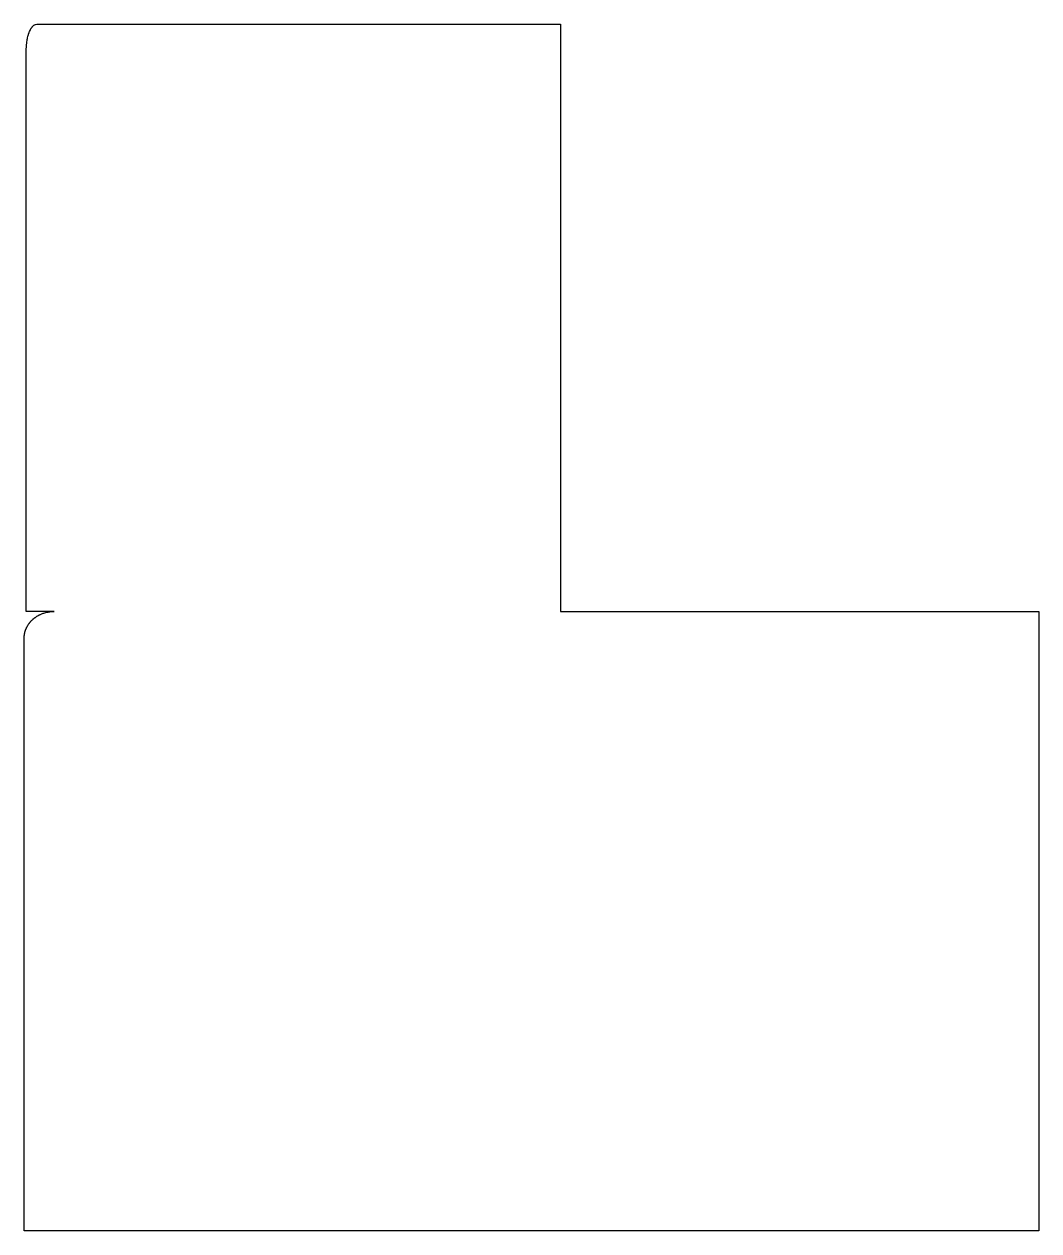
# Model space of a CAD drawing. Header units: millimetres. Extents: x 404 to 499, y 196 to 309.
import ezdxf

# ---------------------------------------------------------------- set-up
doc = ezdxf.new("R2010")
doc.units = ezdxf.units.MM
doc.layers.get('0').update_dxf_attribs({"lineweight": 25, "true_color": 0xffffff})

msp = doc.modelspace()

# ---------------------------------------------------------------- linework, layer by layer
at = {"flags": 128}
msp.add_lwpolyline([(404.2, 306.67), (404.2, 306.69), (404.21, 306.85), (404.21, 306.87), (404.21, 306.9), (404.21, 306.94), (404.22, 306.97), (404.22, 307), (404.22, 307.07), (404.22, 307.08), (404.23, 307.1), (404.23, 307.12), (404.24, 307.2), (404.25, 307.3), (404.25, 307.32), (404.26, 307.35), (404.27, 307.46), (404.28, 307.47), (404.28, 307.5), (404.28, 307.5), (404.29, 307.52), (404.29, 307.55), (404.32, 307.67), (404.32, 307.7), (404.32, 307.71), (404.33, 307.73), (404.35, 307.83), (404.36, 307.85), (404.36, 307.87), (404.39, 307.97), (404.39, 307.98), (404.4, 308), (404.41, 308.03), (404.42, 308.08), (404.43, 308.1), (404.44, 308.13), (404.45, 308.15), (404.46, 308.18), (404.47, 308.2), (404.47, 308.22), (404.48, 308.23), (404.48, 308.24), (404.51, 308.3), (404.55, 308.4), (404.56, 308.43), (404.57, 308.45), (404.59, 308.48), (404.59, 308.48), (404.6, 308.5), (404.61, 308.53), (404.62, 308.55), (404.63, 308.55), (404.66, 308.6), (404.67, 308.63), (404.71, 308.68), (404.73, 308.7), (404.74, 308.73), (404.75, 308.74), (404.76, 308.75), (404.79, 308.78), (404.81, 308.8), (404.83, 308.83), (404.86, 308.85), (404.89, 308.88), (404.92, 308.9), (404.96, 308.93), (405, 308.95), (405.06, 308.98), (405.19, 309), (405.2, 309), (454.2, 309), (454.2, 306.5), (454.2, 254), (499, 254), (499, 251.5), (499, 196), (404, 196), (404, 251.5), (404, 251.6), (404, 251.62), (404, 251.65), (404, 251.67), (404.01, 251.7), (404.01, 251.72), (404.02, 251.82), (404.03, 251.87), (404.03, 251.9), (404.03, 251.9), (404.04, 251.92), (404.04, 251.95), (404.05, 251.97), (404.05, 252), (404.06, 252), (404.07, 252.05), (404.09, 252.15), (404.1, 252.16), (404.11, 252.2), (404.12, 252.22), (404.14, 252.27), (404.15, 252.3), (404.15, 252.32), (404.17, 252.35), (404.18, 252.37), (404.19, 252.4), (404.19, 252.42), (404.2, 252.42), (404.21, 252.45), (404.22, 252.47), (404.23, 252.5), (404.24, 252.52), (404.25, 252.54), (404.27, 252.57), (404.31, 252.65), (404.33, 252.67), (404.34, 252.7), (404.39, 252.77), (404.42, 252.82), (404.44, 252.85), (404.46, 252.87), (404.48, 252.9), (404.5, 252.93), (404.5, 252.93), (404.52, 252.95), (404.54, 252.98), (404.56, 253), (404.58, 253.03), (404.6, 253.05), (404.63, 253.08), (404.65, 253.1), (404.67, 253.13), (404.7, 253.15), (404.72, 253.18), (404.73, 253.18), (404.77, 253.23), (404.8, 253.25), (404.83, 253.28), (404.86, 253.3), (404.92, 253.35), (404.98, 253.4), (404.99, 253.41), (405.02, 253.43), (405.04, 253.44), (405.05, 253.45), (405.09, 253.48), (405.12, 253.5), (405.13, 253.51), (405.16, 253.53), (405.2, 253.55), (405.24, 253.58), (405.29, 253.6), (405.33, 253.63), (405.38, 253.65), (405.42, 253.68), (405.48, 253.7), (405.5, 253.72), (405.53, 253.73), (405.58, 253.75), (405.64, 253.78), (405.71, 253.8), (405.78, 253.83), (405.85, 253.85), (405.93, 253.88), (406.02, 253.9), (406.13, 253.93), (406.25, 253.95), (406.42, 253.98), (406.77, 254), (406.81, 254), (406.58, 254), (405.5, 254), (404.2, 254), (404.2, 306.5), (404.2, 306.65), (404.2, 306.67)], dxfattribs=at)

doc.saveas('drawing.dxf')
